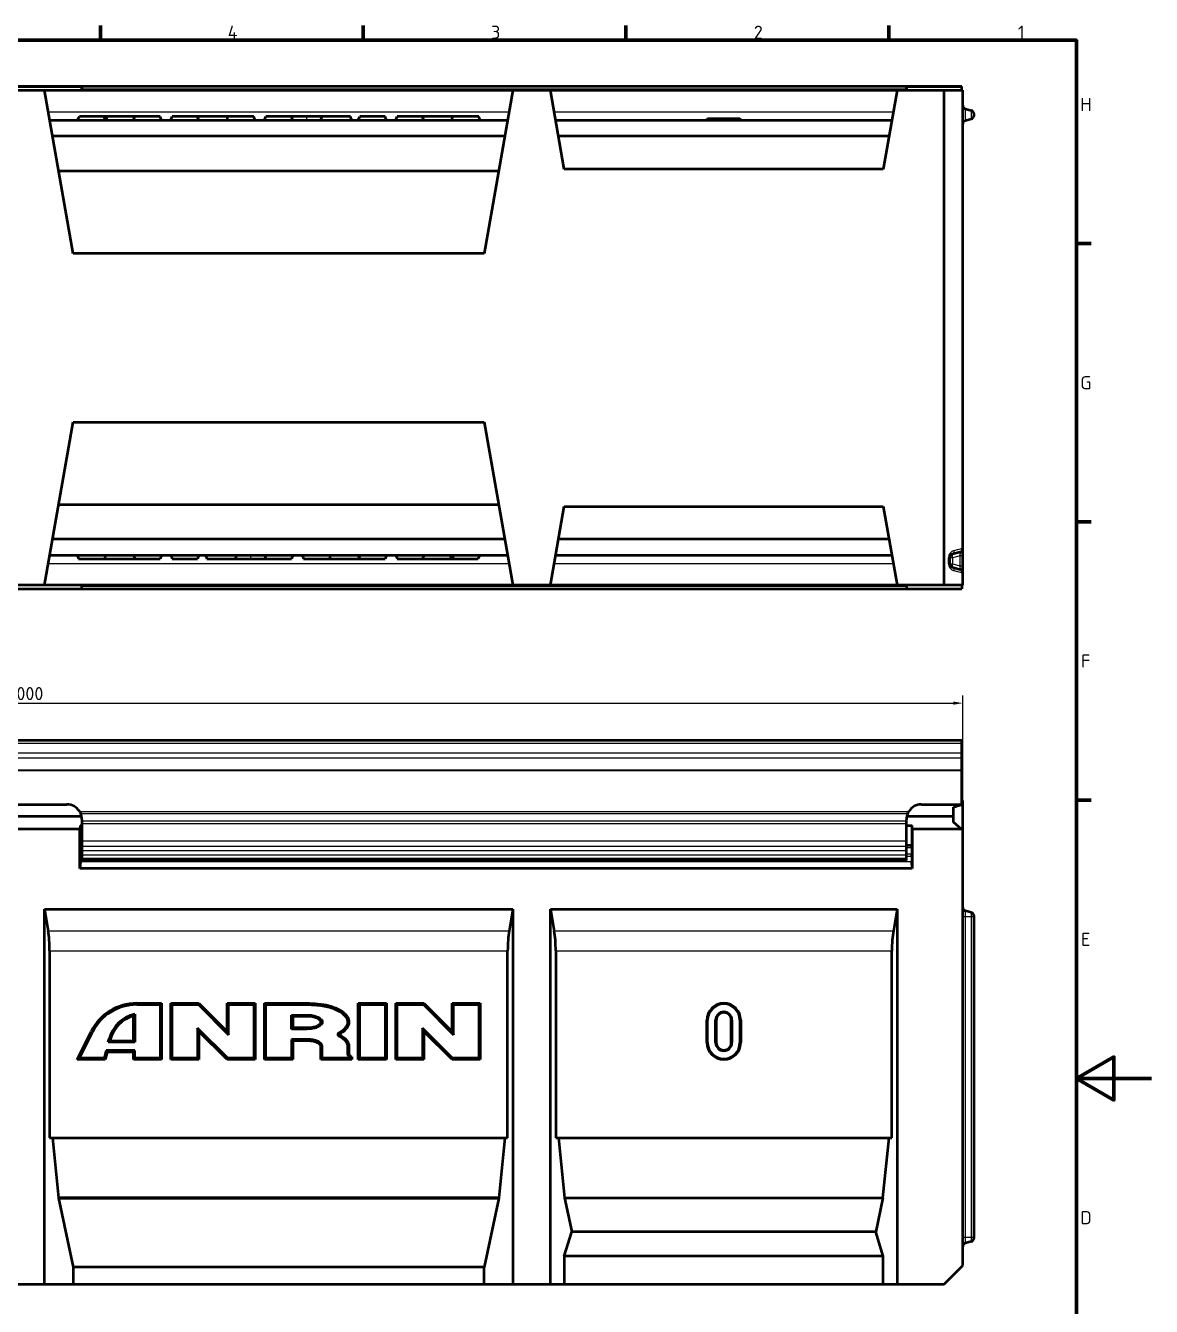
# Model space of a CAD drawing. Header units: millimetres. Extents: x 0 to 2219, y -32 to 1188.
# Drawn here: x 1081 to 1682, y 472 to 1156 of the extents above; entities that cross this region are included whole.
import ezdxf

# ---------------------------------------------------------------- set-up
doc = ezdxf.new("R2010")
doc.units = ezdxf.units.MM
doc.header["$LTSCALE"] = 2
for name, color, linetype, lineweight in [('Bemaßung (ISO)', 7, 'Continuous', 25), ('Rahmen (ISO)', 7, 'Continuous', 70), ('Sichtbar (ISO)', 7, 'Continuous', 50), ('Sichtbar schmal (ISO)', 7, 'Continuous', 25)]:
    doc.layers.add(name, color=color, linetype=linetype, lineweight=lineweight)
doc.styles.add('Notiztext (DIN)', font='isocpeur.ttf')
doc.styles.add('TXT 3_5', font='isocpeur.ttf')
doc.dimstyles.new('Anrin Standard (DIN)', dxfattribs={"dimscale": 2, "dimtxt": 3.5, "dimasz": 2.5, "dimexe": 2, "dimexo": 0, "dimgap": 0.8, "dimtad": 1, "dimtxsty": 'TXT 3_5', "dimcen": 0.09, "dimdle": 10, "dimclrd": 256, "dimclre": 256, "dimclrt": 256, "dimadec": 0, "dimazin": 2, "dimtfac": 0.714286, "dimtmove": 0, "dimatfit": 3, "dimfxl": 1, "dimtolj": 1, "dimlwd": -1, "dimlwe": -1, "dimarcsym": 0})

# ---------------------------------------------------------------- blocks, each defined once
blk = doc.blocks.new('Ränder Standardrahmen')
at = {"layer": 'Rahmen (ISO)'}
for p, q in [((560.67, 574), (560.67, 577.9)), ((630.75, 574), (630.75, 577.9)), ((700.83, 574), (700.83, 577.9)), ((770.92, 574), (770.92, 577.9)), ((821, 519.75), (824.9, 519.75)), ((821, 445.5), (824.9, 445.5)), ((821, 371.25), (824.9, 371.25))]:
    blk.add_line(p, q, dxfattribs=at)
at = {"layer": 'Rahmen (ISO)', "flags": 128}
for points in [[(20, 20), (20, 574), (821, 574), (821, 20), (20, 20)], [(841, 297), (821, 297), (831, 302.77), (831, 291.23), (821, 297)]]:
    blk.add_lwpolyline(points, dxfattribs=at)
at = {"layer": 'Rahmen (ISO)', "char_height": 3.5, "attachment_point": 7, "style": 'Notiztext (DIN)'}
for s, insert in [('4', (594.61, 574.4)), ('3', (664.87, 574.4)), ('2', (734.95, 574.4)), ('1', (805.39, 574.4)), ('H', (822.05, 555.13)), ('G', (822.05, 480.88)), ('F', (822.23, 406.63)), ('E', (822.23, 332.38)), ('D', (822.05, 258.13))]:
    blk.add_mtext(s, dxfattribs=dict(at, insert=insert))
blk = doc.blocks.new('*D19')
at = {"layer": 'Bemaßung (ISO)', "transparency": 16777216}
for p, q in [((581.38, 726.12), (581.38, 798.29)), ((586.38, 794.29), (1576.38, 794.29)), ((1581.38, 726.12), (1581.38, 798.29))]:
    blk.add_line(p, q, dxfattribs=at)
for points in [[(586.38, 795.13), (586.38, 793.46), (581.38, 794.29)], [(1576.38, 795.13), (1576.38, 793.46), (1581.38, 794.29)]]:
    blk.add_solid(points, dxfattribs=at)
at = {"layer": 'Defpoints', "color": 0, "transparency": 16777216}
for p in [(1581.38, 794.29), (581.38, 726.12), (1581.38, 726.12)]:
    blk.add_point(p, dxfattribs=at)
at = {"layer": 'Bemaßung (ISO)', "transparency": 16777216, "insert": (1072.96, 802.89), "char_height": 7, "attachment_point": 1, "style": 'TXT 3_5'}
blk.add_mtext('\\A1;1000', dxfattribs=at)

msp = doc.modelspace()

# ---------------------------------------------------------------- linework, layer by layer
at = {"layer": 'Sichtbar (ISO)'}
for p, q in [((581.379, 1121.292), (1581.379, 1121.292)), ((1580.879, 1123.292), (581.879, 1123.292)), ((1106.72, 1034.292), (1091.379, 1121.292)), ((1111.379, 1123.292), (1111.379, 1121.292)), ((1341.379, 1121.292), (1326.039, 1034.292)), ((1368.785, 1079.292), (1361.379, 1121.292)), ((1546.379, 1121.292), (1538.973, 1079.292)), ((1551.379, 1121.292), (1551.379, 1123.292)), ((1571.379, 857.292), (1571.379, 1121.292)), ((1580.879, 1121.292), (1580.879, 1123.292)), ((1581.379, 857.292), (1581.379, 1121.292)), ((1108.879, 1105.292), (1110.057, 1107.292)), ((1153.151, 1107.292), (1110.057, 1107.292)), ((1123.879, 1105.292), (1123.311, 1107.292)), ((1124.879, 1105.292), (1124.311, 1107.292)), ((1138.879, 1105.292), (1139.607, 1107.292)), ((1153.879, 1105.292), (1153.151, 1107.292)), ((1158.879, 1105.292), (1159.607, 1107.292)), ((1203.151, 1107.292), (1159.607, 1107.292)), ((1173.879, 1105.292), (1173.151, 1107.292)), ((1188.879, 1105.292), (1189.181, 1107.292)), ((1203.879, 1105.292), (1203.151, 1107.292)), ((1208.879, 1105.292), (1209.607, 1107.292)), ((1254.651, 1107.292), (1209.607, 1107.292)), ((1223.879, 1105.292), (1223.151, 1107.292)), ((1238.879, 1105.292), (1239.607, 1107.292)), ((1255.379, 1105.292), (1254.651, 1107.292)), ((1258.879, 1105.292), (1259.607, 1107.292)), ((1273.151, 1107.292), (1259.607, 1107.292)), ((1273.879, 1105.292), (1273.151, 1107.292)), ((1278.879, 1105.292), (1279.607, 1107.292)), ((1323.151, 1107.292), (1279.607, 1107.292)), ((1293.879, 1105.292), (1293.151, 1107.292)), ((1308.879, 1105.292), (1309.181, 1107.292)), ((1323.879, 1105.292), (1323.151, 1107.292)), ((1582.861, 1111.395), (1585.897, 1110.582)), ((1587.379, 1107.935), (1587.379, 1108.65)), ((1094.2, 1105.292), (1338.558, 1105.292)), ((1364.2, 1105.292), (1543.558, 1105.292)), ((1444.879, 1105.292), (1445.243, 1106.292)), ((1445.243, 1106.292), (1462.515, 1106.292)), ((1462.879, 1105.292), (1462.515, 1106.292)), ((1582.861, 1105.189), (1585.897, 1106.003)), ((1337.059, 1096.792), (1095.699, 1096.792)), ((1542.059, 1096.792), (1365.699, 1096.792)), ((1098.961, 1078.292), (1333.797, 1078.292)), ((1538.973, 1079.292), (1368.785, 1079.292)), ((1326.039, 1034.292), (1106.72, 1034.292)), ((1091.379, 857.292), (1106.72, 944.292)), ((1106.72, 944.292), (1326.039, 944.292)), ((1326.039, 944.292), (1341.379, 857.292)), ((1098.961, 900.292), (1333.797, 900.292)), ((1361.379, 857.292), (1368.785, 899.292)), ((1368.785, 899.292), (1538.973, 899.292)), ((1538.973, 899.292), (1546.379, 857.292)), ((1337.059, 881.792), (1095.699, 881.792)), ((1542.059, 881.792), (1365.699, 881.792)), ((1579.897, 874.895), (1575.861, 873.814)), ((1094.2, 873.292), (1338.558, 873.292)), ((1108.879, 873.292), (1109.607, 871.292)), ((1109.607, 871.292), (1153.151, 871.292)), ((1123.879, 873.292), (1123.578, 871.292)), ((1138.879, 873.292), (1139.607, 871.292)), ((1153.879, 873.292), (1153.151, 871.292)), ((1158.879, 873.292), (1159.607, 871.292)), ((1159.607, 871.292), (1173.151, 871.292)), ((1173.879, 873.292), (1173.151, 871.292)), ((1177.379, 873.292), (1178.107, 871.292)), ((1178.107, 871.292), (1223.151, 871.292)), ((1193.879, 873.292), (1193.151, 871.292)), ((1208.879, 873.292), (1209.607, 871.292)), ((1223.879, 873.292), (1223.151, 871.292)), ((1228.879, 873.292), (1229.607, 871.292)), ((1229.607, 871.292), (1273.151, 871.292)), ((1243.879, 873.292), (1243.578, 871.292)), ((1258.879, 873.292), (1259.607, 871.292)), ((1273.879, 873.292), (1273.151, 871.292)), ((1278.879, 873.292), (1279.607, 871.292)), ((1279.607, 871.292), (1322.701, 871.292)), ((1293.879, 873.292), (1293.151, 871.292)), ((1307.879, 873.292), (1308.447, 871.292)), ((1308.879, 873.292), (1309.447, 871.292)), ((1323.879, 873.292), (1322.701, 871.292)), ((1364.2, 873.292), (1543.558, 873.292)), ((1574.379, 871.882), (1574.379, 868.702)), ((1575.861, 866.771), (1579.897, 865.689)), ((1581.379, 857.292), (581.379, 857.292)), ((581.879, 855.292), (1580.879, 855.292)), ((1111.379, 855.292), (1111.379, 857.292)), ((1551.379, 857.292), (1551.379, 855.292)), ((1580.879, 857.292), (1580.879, 855.292)), ((1580.879, 774.292), (581.879, 774.292)), ((1580.879, 740.292), (1580.879, 774.292)), ((1059.379, 740.292), (1103.379, 740.292)), ((1559.379, 740.292), (1580.879, 740.292)), ((1576.379, 738.777), (1581.379, 740.324)), ((1576.379, 730.795), (1576.379, 738.777)), ((1580.879, 742.292), (1581.379, 742.292)), ((1581.379, 494.292), (1581.379, 742.292)), ((1051.562, 733.992), (1111.196, 733.992)), ((1111.379, 732.292), (1111.379, 710.292)), ((1551.379, 710.292), (1551.379, 732.292)), ((1551.562, 733.992), (1576.379, 733.992)), ((1110.379, 726.992), (1052.379, 726.992)), ((1110.432, 728.992), (1110.379, 726.992)), ((1110.379, 705.992), (1110.379, 726.992)), ((1110.432, 728.992), (1111.379, 728.992)), ((1110.432, 728.992), (1110.432, 718.492)), ((1551.379, 728.992), (1554.327, 728.992)), ((1554.379, 726.992), (1554.327, 728.992)), ((1554.327, 718.492), (1554.327, 728.992)), ((1580.622, 726.992), (1554.379, 726.992)), ((1554.379, 726.992), (1554.379, 705.992)), ((1580.622, 726.992), (1576.379, 730.795)), ((1580.622, 726.992), (1581.379, 726.119)), ((1110.432, 718.492), (1111.379, 718.492)), ((1110.432, 718.492), (1110.536, 717.338)), ((1551.379, 718.492), (1554.327, 718.492)), ((1554.222, 717.338), (1554.327, 718.492)), ((1110.641, 713.874), (1110.641, 712.649)), ((1111.379, 711.292), (1551.379, 711.292)), ((1554.117, 712.649), (1554.117, 713.874)), ((1110.58, 709.821), (1110.379, 705.992)), ((1554.379, 705.992), (1110.379, 705.992)), ((1111.379, 710.292), (1551.379, 710.292)), ((1554.379, 705.992), (1554.178, 709.821)), ((1091.379, 484.292), (1091.379, 684.292)), ((1091.379, 684.292), (1341.379, 684.292)), ((1091.379, 684.292), (1093.426, 672.686)), ((1341.379, 684.292), (1339.333, 672.686)), ((1341.379, 684.292), (1341.379, 484.292)), ((1361.379, 484.292), (1361.379, 684.292)), ((1361.379, 684.292), (1546.379, 684.292)), ((1361.379, 684.292), (1363.426, 672.686)), ((1546.379, 684.292), (1544.333, 672.686)), ((1546.379, 684.292), (1546.379, 484.292)), ((1585.897, 682.582), (1582.861, 683.395)), ((1587.379, 508.935), (1587.379, 680.65)), ((1094.2, 662.079), (1094.2, 562.292)), ((1338.558, 562.292), (1338.558, 662.079)), ((1364.2, 662.079), (1364.2, 562.292)), ((1543.558, 562.292), (1543.558, 662.079)), ((1140.65, 634.142), (1153.879, 634.142)), ((1140.65, 633.415), (1153.151, 633.415)), ((1153.879, 634.142), (1153.151, 633.415)), ((1153.151, 633.415), (1153.151, 604.87)), ((1153.879, 634.142), (1153.879, 604.142)), ((1158.879, 634.142), (1173.879, 634.142)), ((1158.879, 604.142), (1158.879, 634.142)), ((1158.879, 634.142), (1159.607, 633.415)), ((1159.607, 633.415), (1173.578, 633.415)), ((1159.607, 604.87), (1159.607, 633.415)), ((1173.879, 634.142), (1173.578, 633.415)), ((1173.578, 633.415), (1189.607, 617.385)), ((1173.879, 634.142), (1188.879, 619.142)), ((1188.879, 619.142), (1188.879, 634.142)), ((1188.879, 634.142), (1203.879, 634.142)), ((1188.879, 634.142), (1189.607, 633.415)), ((1189.607, 617.385), (1189.607, 633.415)), ((1189.607, 633.415), (1203.151, 633.415)), ((1203.879, 634.142), (1203.151, 633.415)), ((1203.151, 633.415), (1203.151, 604.87)), ((1203.879, 634.142), (1203.879, 604.142)), ((1208.879, 604.142), (1208.879, 634.142)), ((1208.879, 634.142), (1232.879, 634.142)), ((1208.879, 634.142), (1209.607, 633.415)), ((1209.607, 604.87), (1209.607, 633.415)), ((1209.607, 633.415), (1232.879, 633.415)), ((1258.879, 604.142), (1258.879, 634.142)), ((1258.879, 634.142), (1273.879, 634.142)), ((1258.879, 634.142), (1259.607, 633.415)), ((1259.607, 604.87), (1259.607, 633.415)), ((1259.607, 633.415), (1273.151, 633.415)), ((1273.879, 634.142), (1273.151, 633.415)), ((1273.151, 633.415), (1273.151, 604.87)), ((1273.879, 634.142), (1273.879, 604.142)), ((1278.879, 634.142), (1293.879, 634.142)), ((1278.879, 604.142), (1278.879, 634.142)), ((1278.879, 634.142), (1279.607, 633.415)), ((1279.607, 633.415), (1293.578, 633.415)), ((1279.607, 604.87), (1279.607, 633.415)), ((1293.879, 634.142), (1293.578, 633.415)), ((1293.578, 633.415), (1309.607, 617.385)), ((1293.879, 634.142), (1308.879, 619.142)), ((1308.879, 619.142), (1308.879, 634.142)), ((1308.879, 634.142), (1323.879, 634.142)), ((1308.879, 634.142), (1309.607, 633.415)), ((1309.607, 617.385), (1309.607, 633.415)), ((1309.607, 633.415), (1323.151, 633.415)), ((1323.879, 634.142), (1323.151, 633.415)), ((1323.151, 633.415), (1323.151, 604.87)), ((1323.879, 634.142), (1323.879, 604.142)), ((1138.879, 614.142), (1138.879, 627.431)), ((1139.607, 628.375), (1139.607, 613.415)), ((1223.151, 620.415), (1223.151, 627.87)), ((1223.879, 627.142), (1223.151, 627.87)), ((1223.151, 627.87), (1231.379, 627.87)), ((1223.879, 627.142), (1223.879, 621.142)), ((1231.379, 627.142), (1223.879, 627.142)), ((1444.879, 613.142), (1444.879, 625.142)), ((1445.243, 613.142), (1445.243, 625.142)), ((1449.515, 613.142), (1449.515, 625.142)), ((1449.879, 625.142), (1449.879, 613.142)), ((1457.879, 613.142), (1457.879, 625.142)), ((1458.243, 625.142), (1458.243, 613.142)), ((1462.515, 625.142), (1462.515, 613.142)), ((1462.879, 625.142), (1462.879, 613.142)), ((1108.879, 604.142), (1116.379, 619.142)), ((1110.057, 604.87), (1117.03, 618.817)), ((1189.181, 604.87), (1173.151, 620.9)), ((1173.879, 619.142), (1173.151, 620.9)), ((1173.151, 620.9), (1173.151, 604.87)), ((1188.879, 604.142), (1173.879, 619.142)), ((1173.879, 619.142), (1173.879, 604.142)), ((1188.879, 619.142), (1189.607, 617.385)), ((1223.879, 621.142), (1223.151, 620.415)), ((1231.379, 620.415), (1223.151, 620.415)), ((1223.879, 621.142), (1231.379, 621.142)), ((1309.181, 604.87), (1293.151, 620.9)), ((1293.879, 619.142), (1293.151, 620.9)), ((1293.151, 620.9), (1293.151, 604.87)), ((1308.879, 604.142), (1293.879, 619.142)), ((1293.879, 619.142), (1293.879, 604.142)), ((1308.879, 619.142), (1309.607, 617.385)), ((1124.311, 608.87), (1123.311, 604.87)), ((1139.607, 608.87), (1124.311, 608.87)), ((1124.879, 608.142), (1124.311, 608.87)), ((1125.447, 613.415), (1125.777, 614.737)), ((1126.379, 614.142), (1125.447, 613.415)), ((1139.607, 613.415), (1125.447, 613.415)), ((1126.484, 614.56), (1126.379, 614.142)), ((1126.379, 614.142), (1138.879, 614.142)), ((1138.879, 614.142), (1139.607, 613.415)), ((1138.879, 608.142), (1139.607, 608.87)), ((1139.607, 604.87), (1139.607, 608.87)), ((1231.379, 614.87), (1223.151, 614.87)), ((1223.879, 614.142), (1223.151, 614.87)), ((1223.151, 614.87), (1223.151, 604.87)), ((1231.379, 614.142), (1223.879, 614.142)), ((1223.879, 614.142), (1223.879, 604.142)), ((1238.879, 604.142), (1238.879, 611.142)), ((1239.607, 604.87), (1239.607, 611.142)), ((1253.151, 611.142), (1253.151, 607.142)), ((1253.879, 611.142), (1253.879, 607.142)), ((1108.879, 604.142), (1110.057, 604.87)), ((1123.879, 604.142), (1108.879, 604.142)), ((1123.311, 604.87), (1110.057, 604.87)), ((1123.879, 604.142), (1123.311, 604.87)), ((1124.879, 608.142), (1123.879, 604.142)), ((1138.879, 608.142), (1124.879, 608.142)), ((1138.879, 604.142), (1138.879, 608.142)), ((1138.879, 604.142), (1139.607, 604.87)), ((1153.879, 604.142), (1138.879, 604.142)), ((1153.151, 604.87), (1139.607, 604.87)), ((1153.879, 604.142), (1153.151, 604.87)), ((1158.879, 604.142), (1159.607, 604.87)), ((1173.879, 604.142), (1158.879, 604.142)), ((1173.151, 604.87), (1159.607, 604.87)), ((1173.879, 604.142), (1173.151, 604.87)), ((1188.879, 604.142), (1189.181, 604.87)), ((1203.879, 604.142), (1188.879, 604.142)), ((1203.151, 604.87), (1189.181, 604.87)), ((1203.879, 604.142), (1203.151, 604.87)), ((1208.879, 604.142), (1209.607, 604.87)), ((1223.879, 604.142), (1208.879, 604.142)), ((1223.151, 604.87), (1209.607, 604.87)), ((1223.879, 604.142), (1223.151, 604.87)), ((1238.879, 604.142), (1239.607, 604.87)), ((1255.379, 604.142), (1238.879, 604.142)), ((1254.651, 604.87), (1239.607, 604.87)), ((1254.651, 605.037), (1254.651, 604.87)), ((1255.379, 604.142), (1254.651, 604.87)), ((1255.379, 605.642), (1255.379, 604.142)), ((1258.879, 604.142), (1259.607, 604.87)), ((1273.879, 604.142), (1258.879, 604.142)), ((1273.151, 604.87), (1259.607, 604.87)), ((1273.879, 604.142), (1273.151, 604.87)), ((1278.879, 604.142), (1279.607, 604.87)), ((1293.879, 604.142), (1278.879, 604.142)), ((1293.151, 604.87), (1279.607, 604.87)), ((1293.879, 604.142), (1293.151, 604.87)), ((1308.879, 604.142), (1309.181, 604.87)), ((1323.879, 604.142), (1308.879, 604.142)), ((1323.151, 604.87), (1309.181, 604.87)), ((1323.879, 604.142), (1323.151, 604.87)), ((1094.2, 562.292), (1338.558, 562.292)), ((1095.703, 562.292), (1098.961, 530.292)), ((1337.055, 562.292), (1333.797, 530.292)), ((1364.2, 562.292), (1543.558, 562.292)), ((1365.699, 562.292), (1368.957, 530.292)), ((1538.801, 530.292), (1542.059, 562.292)), ((1333.797, 530.292), (1098.961, 530.292)), ((1098.961, 530.292), (1098.961, 530.213)), ((1098.961, 530.213), (1333.797, 530.213)), ((1098.961, 530.213), (1106.72, 493.292)), ((1333.797, 530.213), (1326.039, 493.292)), ((1333.797, 530.213), (1333.797, 530.292)), ((1368.957, 530.292), (1538.801, 530.292)), ((1368.957, 530.292), (1372.746, 512.262)), ((1538.801, 530.292), (1535.012, 512.262)), ((1368.785, 499.292), (1372.746, 512.262)), ((1535.012, 512.262), (1372.746, 512.262)), ((1538.973, 499.292), (1535.012, 512.262)), ((1585.897, 507.003), (1582.861, 506.19)), ((1368.785, 499.292), (1368.785, 484.292)), ((1538.973, 499.292), (1368.785, 499.292)), ((1538.973, 484.292), (1538.973, 499.292)), ((1326.039, 493.292), (1106.72, 493.292)), ((1106.72, 493.292), (1106.72, 484.292)), ((1326.039, 484.292), (1326.039, 493.292)), ((1571.379, 484.292), (1581.379, 494.292)), ((591.379, 484.292), (1571.379, 484.292))]:
    msp.add_line(p, q, dxfattribs=at)
for centre, radius, start, end in [((1583.379, 1113.327), 2, 180, 255), ((1585.379, 1108.65), 2, 0, 75), ((1585.379, 1107.935), 2, 285, 0), ((1583.379, 1103.258), 2, 105, 180), ((1579.379, 876.827), 2, 285, 0), ((1576.379, 871.882), 2, 105, 180), ((1576.379, 868.702), 2, 180, 255), ((1579.379, 863.758), 2, 0, 75), ((1103.379, 732.292), 8, 30.89671, 90), ((1559.379, 732.292), 8, 90, 149.10329), ((1103.379, 732.292), 8, 0, 22.635548), ((1559.379, 732.292), 8, 157.364452, 180), ((1583.379, 685.327), 2, 180, 255), ((1585.379, 680.65), 2, 0, 75), ((1140.65, 607.007), 27.135, 90, 153.434949), ((1140.65, 607.007), 26.407, 90, 153.434949), ((1453.879, 625.142), 9, 0, 180), ((1453.879, 625.142), 8.636, 0, 180), ((1453.879, 625.142), 4.364, 0, 180), ((1453.879, 625.142), 4, 0, 180), ((1143.879, 610.212), 18.659, 103.235656, 165.963757), ((1143.879, 610.212), 17.931, 106.191505, 165.963757), ((1248.662, 617.546), 0.728, 118.479954, 241.935979), ((1453.879, 613.142), 9, 180, 0), ((1453.879, 613.142), 8.636, 180, 0), ((1453.879, 613.142), 4.364, 180, 0), ((1453.879, 613.142), 4, 180, 0), ((1255.379, 607.142), 2.228, 180, 250.929431), ((1255.379, 607.142), 1.5, 180, 270), ((1583.379, 504.258), 2, 105, 180), ((1585.379, 508.935), 2, 285, 0)]:
    msp.add_arc(centre, radius, start, end, dxfattribs=at)
for centre, major_axis, ratio, start_param, end_param in [((1103.379, 1122.425), (-8, 0), 0.6, 2.903435, 3.1415927), ((1559.379, 1122.425), (8, 0), 0.6, 3.1415927, 3.3797503), ((1103.379, 856.16), (-8, 0), 0.6, 3.1415927, 3.3797503), ((1559.379, 856.16), (-8, 0), 0.6, 6.0450277, 6.2831853), ((1110.432, 713.874), (0, -4), 0.0524078, 1.5707963, 2.6179939), ((1110.432, 712.649), (0, -4), 0.0524078, 0.7853982, 1.5707963), ((1554.327, 713.874), (0, 4), 0.0524078, 0.5235988, 1.5707963), ((1554.327, 712.649), (0, 4), 0.0524078, 1.5707963, 2.3561945), ((1091.555, 662.079), (0, 15), 0.176327, 4.712389, 5.4977871), ((1341.203, 662.079), (0, -15), 0.176327, 3.9269908, 4.712389), ((1361.555, 662.079), (0, 15), 0.176327, 4.712389, 5.4977871), ((1546.203, 662.079), (0, -15), 0.176327, 3.9269908, 4.712389)]:
    msp.add_ellipse(centre, major_axis=major_axis, ratio=ratio, start_param=start_param, end_param=end_param, dxfattribs=at)
for points, knots in [([(1110.244, 736.4), (1110.387, 736.161), (1110.527, 735.895), (1110.686, 735.55), (1110.726, 735.459), (1110.763, 735.371)], [0.3481471, 0.3481471, 0.3481471, 0.3481471, 0.4317919, 0.4317919, 0.46276079, 0.46276079, 0.46276079, 0.46276079]), ([(1551.995, 735.371), (1552.032, 735.459), (1552.072, 735.55), (1552.231, 735.895), (1552.371, 736.161), (1552.514, 736.4)], [0.86685526, 0.86685526, 0.86685526, 0.86685526, 0.89782415, 0.89782415, 0.98146895, 0.98146895, 0.98146895, 0.98146895]), ([(1232.879, 633.415), (1235.63, 633.415), (1238.38, 633.149), (1243.351, 632.149), (1245.584, 631.43), (1249.378, 629.62), (1250.889, 628.509), (1252.222, 626.904), (1252.513, 626.448), (1252.934, 625.542), (1253.065, 625.092), (1253.176, 624.189), (1253.157, 623.743), (1252.967, 622.843), (1252.795, 622.389), (1252.25, 621.41), (1251.849, 620.885), (1250.568, 619.598), (1249.547, 618.854), (1248.314, 618.186)], [1.5707963, 1.5707963, 1.5707963, 1.5707963, 1.9703582, 1.9703582, 2.3573263, 2.3573263, 2.7650746, 2.7650746, 2.9239676, 2.9239676, 3.0828606, 3.0828606, 3.2417536, 3.2417536, 3.4006466, 3.4006466, 3.5841652, 3.5841652, 3.8619871, 3.8619871, 3.8619871, 3.8619871]), ([(1231.379, 627.87), (1232.399, 627.87), (1234.95, 627.667), (1237.054, 626.994), (1238.612, 626.061), (1239.36, 625.394), (1239.687, 624.142), (1239.445, 623.203), (1238.657, 622.196), (1237.076, 621.278), (1234.438, 620.577), (1232.399, 620.415), (1231.379, 620.415)], [-1.5707963, -1.5707963, -1.5707963, -1.5707963, -1.1780972, -0.5890486, -0.5890486, -0.1963495, 0, 0.1963495, 0.3926991, 0.7853982, 1.1780972, 1.5707963, 1.5707963, 1.5707963, 1.5707963]), ([(1231.379, 621.142), (1232.361, 621.143), (1234.324, 621.299), (1236.82, 621.966), (1238.21, 622.798), (1238.782, 623.553), (1238.927, 624.142), (1238.735, 624.928), (1238.161, 625.483), (1236.797, 626.299), (1234.816, 626.948), (1232.361, 627.142), (1231.379, 627.142)], [-1.5707963, -1.5707963, -1.5707963, -1.5707963, -1.1780972, -0.7853982, -0.3926991, -0.1963495, 0, 0.1963495, 0.5890486, 0.5890486, 1.1780972, 1.5707963, 1.5707963, 1.5707963, 1.5707963]), ([(1248.319, 616.903), (1248.879, 616.605), (1249.395, 616.293), (1250.318, 615.658), (1250.727, 615.337), (1251.469, 614.665), (1251.797, 614.314), (1252.498, 613.412), (1252.793, 612.861), (1253.015, 612.16), (1253.055, 612.004), (1253.129, 611.612), (1253.151, 611.377), (1253.151, 611.142)], [2.44667935, 2.44667935, 2.44667935, 2.44667935, 2.56786562, 2.56786562, 2.68523224, 2.68523224, 2.80890141, 2.80890141, 3.00166907, 3.00166907, 3.05732985, 3.05732985, 3.14159265, 3.14159265, 3.14159265, 3.14159265]), ([(1248.662, 617.546), (1250.33, 616.656), (1252.305, 615.127), (1253.652, 612.88), (1253.879, 611.722), (1253.879, 611.142)], [2.44667935, 2.44667935, 2.44667935, 2.44667935, 2.794136, 2.96786433, 3.14159265, 3.14159265, 3.14159265, 3.14159265]), ([(1239.607, 611.142), (1239.607, 611.363), (1239.568, 611.582), (1239.426, 611.996), (1239.322, 612.192), (1238.949, 612.723), (1238.616, 613.023), (1237.801, 613.568), (1237.31, 613.809), (1235.897, 614.337), (1234.887, 614.574), (1233.494, 614.756), (1233.176, 614.789), (1232.368, 614.852), (1231.874, 614.87), (1231.379, 614.87)], [0, 0, 0, 0, 0.136966, 0.136966, 0.2739319, 0.2739319, 0.5392298, 0.5392298, 0.8187742, 0.8187742, 1.2545102, 1.2545102, 1.380327, 1.380327, 1.5707963, 1.5707963, 1.5707963, 1.5707963]), ([(1238.879, 611.142), (1238.879, 611.339), (1238.782, 611.732), (1238.21, 612.487), (1236.82, 613.319), (1234.324, 613.986), (1232.361, 614.142), (1231.379, 614.142)], [0, 0, 0, 0, 0.1963495, 0.3926991, 0.7853982, 1.1780972, 1.5707963, 1.5707963, 1.5707963, 1.5707963])]:
    msp.add_open_spline(points, degree=3, knots=knots, dxfattribs=at)
for points, degree in [([(1232.879, 634.142), (1234.884, 634.142), (1238.893, 633.867), (1244.417, 632.662), (1249.002, 630.763), (1252.272, 628.324), (1253.963, 625.545), (1253.937, 622.652), (1252.194, 619.88), (1249.984, 618.263), (1248.662, 617.546)], 3), ([(1138.879, 627.431), (1139.233, 627.903), (1139.607, 628.375)], 2), ([(1255.379, 605.642), (1255.076, 605.34), (1254.651, 605.037)], 2)]:
    msp.add_open_spline(points, degree=degree, dxfattribs=at)
at = {"layer": 'Sichtbar schmal (ISO)'}
for p, q in [((1051.379, 1123.061), (1111.379, 1123.061)), ((1111.379, 1122.122), (1551.379, 1122.122)), ((1551.379, 1123.061), (1580.879, 1123.061)), ((1339.333, 1109.686), (1093.426, 1109.686)), ((1231.379, 1105.292), (1231.379, 1107.292)), ((1544.333, 1109.686), (1363.426, 1109.686)), ((1582.861, 1105.189), (1582.861, 1111.395)), ((1585.897, 1110.582), (1585.897, 1106.003)), ((1576.758, 875.746), (1581.379, 876.984)), ((1093.426, 868.899), (1339.333, 868.899)), ((1201.379, 873.292), (1201.379, 871.292)), ((1363.426, 868.899), (1544.333, 868.899)), ((1575.861, 871.882), (1573.793, 871.882)), ((1573.793, 868.702), (1573.793, 871.882)), ((1573.793, 868.702), (1575.861, 868.702)), ((1579.897, 872.963), (1575.861, 871.882)), ((1575.861, 871.882), (1575.861, 868.702)), ((1575.861, 868.702), (1579.897, 867.621)), ((1581.379, 872.963), (1579.897, 872.963)), ((1579.897, 867.621), (1579.897, 872.963)), ((1581.379, 863.601), (1576.758, 864.839)), ((1579.897, 867.621), (1581.379, 867.621)), ((1111.379, 855.523), (1051.379, 855.523)), ((1551.379, 856.462), (1111.379, 856.462)), ((1580.879, 855.523), (1551.379, 855.523)), ((581.879, 773.012), (1580.879, 773.012)), ((581.879, 767.756), (1580.879, 767.756)), ((581.879, 765.139), (1580.879, 765.139)), ((581.879, 758.677), (1580.879, 758.677)), ((581.879, 758.292), (1580.879, 758.292)), ((1110.244, 736.4), (1552.514, 736.4)), ((1110.763, 735.371), (1551.995, 735.371)), ((1111.379, 731.559), (1551.379, 731.559)), ((1111.379, 730.016), (1551.379, 730.016)), ((1111.379, 720.78), (1551.379, 720.78)), ((1111.379, 717.953), (1551.379, 717.953)), ((1110.536, 717.338), (1111.379, 717.338)), ((1110.641, 713.874), (1111.379, 713.874)), ((1110.641, 712.649), (1111.379, 712.649)), ((1111.379, 715.706), (1551.379, 715.706)), ((1111.379, 713.292), (1551.379, 713.292)), ((1551.379, 717.338), (1554.222, 717.338)), ((1551.379, 713.874), (1554.117, 713.874)), ((1551.379, 712.649), (1554.117, 712.649)), ((1110.58, 709.821), (1554.178, 709.821)), ((1587.379, 680.292), (1581.379, 680.292)), ((1582.861, 506.19), (1582.861, 683.395)), ((1585.897, 682.582), (1585.897, 507.003)), ((1339.333, 672.686), (1093.426, 672.686)), ((1544.333, 672.686), (1363.426, 672.686)), ((1094.2, 662.079), (1338.558, 662.079)), ((1364.2, 662.079), (1543.558, 662.079)), ((1140.65, 634.142), (1140.65, 633.415)), ((1232.879, 634.142), (1232.879, 633.415)), ((1231.379, 627.142), (1231.379, 627.87)), ((1444.879, 625.142), (1445.243, 625.142)), ((1449.879, 625.142), (1449.515, 625.142)), ((1457.879, 625.142), (1458.243, 625.142)), ((1462.879, 625.142), (1462.515, 625.142)), ((1116.379, 619.142), (1117.03, 618.817)), ((1231.379, 621.142), (1231.379, 620.415)), ((1248.662, 617.546), (1248.314, 618.186)), ((1248.662, 617.546), (1248.319, 616.903)), ((1126.484, 614.56), (1125.777, 614.737)), ((1231.379, 614.142), (1231.379, 614.87)), ((1238.879, 611.142), (1239.607, 611.142)), ((1253.879, 611.142), (1253.151, 611.142)), ((1444.879, 613.142), (1445.243, 613.142)), ((1449.879, 613.142), (1449.515, 613.142)), ((1457.879, 613.142), (1458.243, 613.142)), ((1462.879, 613.142), (1462.515, 613.142)), ((1253.879, 607.142), (1253.151, 607.142)), ((1581.379, 509.292), (1587.379, 509.292))]:
    msp.add_line(p, q, dxfattribs=at)
for centre, start, end in [((1577.793, 871.882), 105, 180), ((1577.793, 868.702), 180, 255)]:
    msp.add_arc(centre, 4, start, end, dxfattribs=at)
for centre, major_axis, ratio, start_param, end_param in [((1575.344, 875.746), (0.518, -1.932), 0.6947466, 0, 1.3867463), ((1579.379, 872.686), (0.567, 2.21), 0.192483, 4.8873834, 6.3911423), ((1576.379, 871.882), (-0.518, 1.932), 0.2505628, 0, 1.5037588), ((1576.379, 868.702), (-0.518, -1.932), 0.2505628, 4.7794265, 6.2831853), ((1575.344, 864.839), (0.518, 1.932), 0.6947466, 4.896439, 6.2831853), ((1579.379, 867.899), (-0.567, 2.21), 0.192483, 3.0336357, 4.5373945)]:
    msp.add_ellipse(centre, major_axis=major_axis, ratio=ratio, start_param=start_param, end_param=end_param, dxfattribs=at)

# ---------------------------------------------------------------- block references
at = {"xscale": 2, "yscale": 2, "zscale": 2}
msp.add_blockref('Ränder Standardrahmen', (0, 0), dxfattribs=at)

# ---------------------------------------------------------------- dimensions: what is measured, and where the dimension line sits
at = {"layer": 'Bemaßung (ISO)'}
dim = msp.add_linear_dim(base=(1581.379, 794.292), p1=(581.379, 726.119), p2=(1581.379, 726.119), angle=180, dimstyle='Anrin Standard (DIN)', override={"dimgap": 0.8, "dimdec": 2, "dimtol": 0, "dimlim": 0, "dimtp": 0, "dimtm": 0, "dimtdec": 2, "dimtofl": 0, "dimatfit": 1}, dxfattribs=at)
dim.commit()
dim.dimension.update_dxf_attribs({"geometry": '*D19', "text_midpoint": (1081.359, 794.292), "dimtype": 160})

doc.saveas('drawing.dxf')
